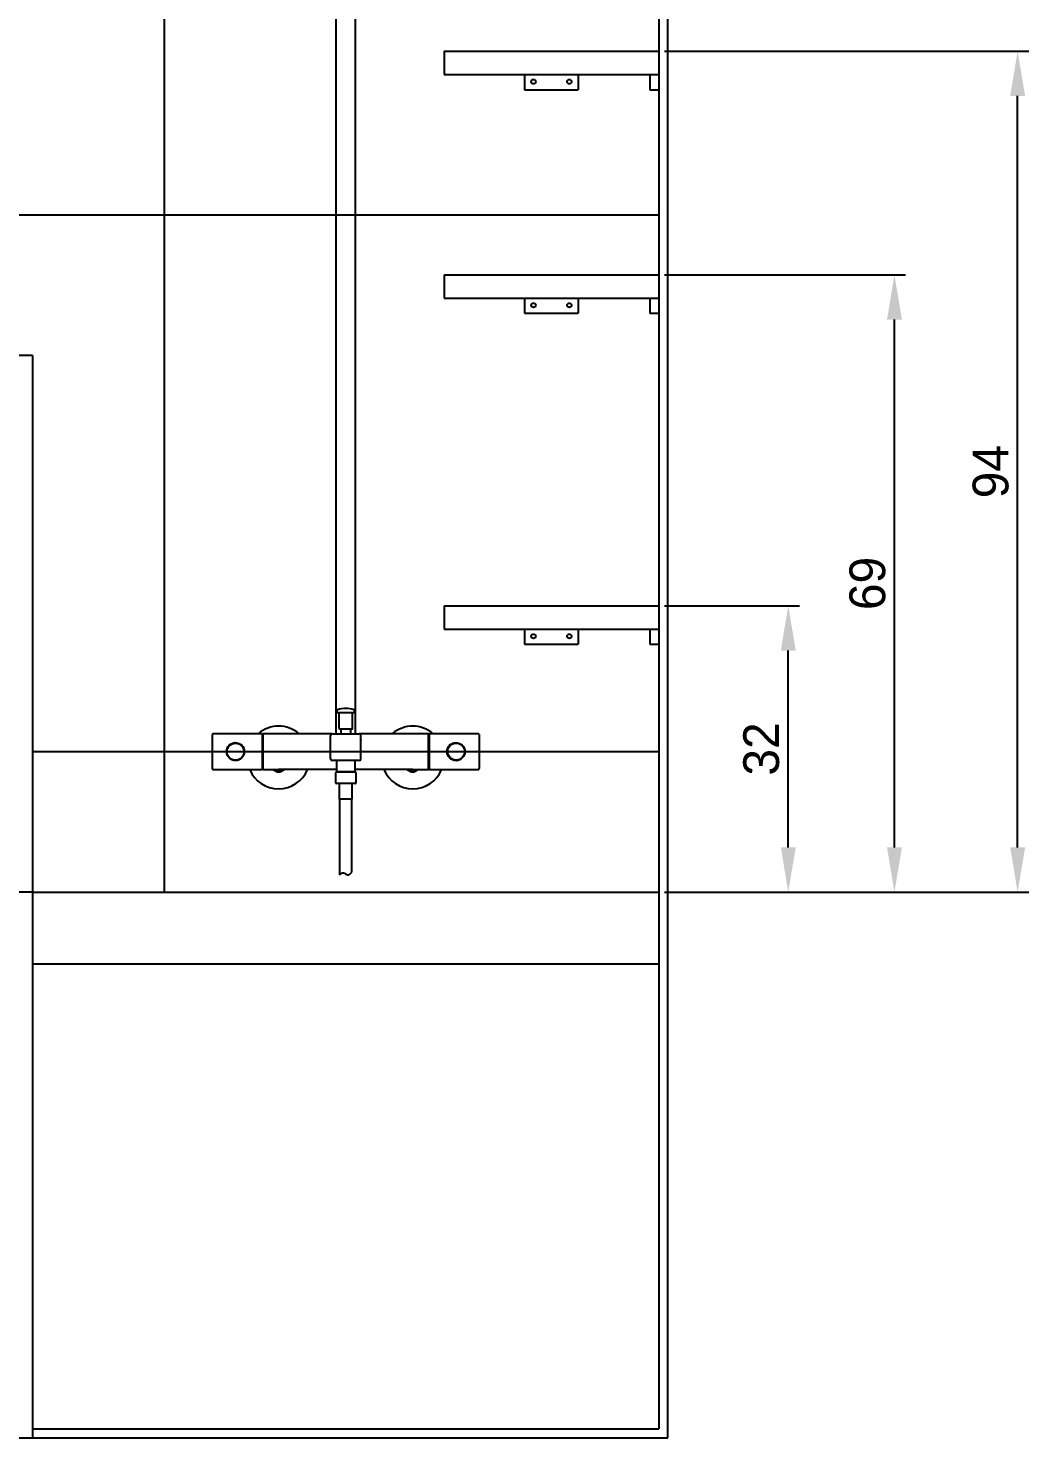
# Model space of a CAD drawing. Header units: millimetres. Extents: x 976 to 9349, y -1578 to 2211.
# Drawn here: x 4558.6 to 4670.5, y 438.6 to 596.1 of the extents above; entities that cross this region are included whole.
import ezdxf

# ---------------------------------------------------------------- set-up
doc = ezdxf.new("R2010")
doc.units = ezdxf.units.MM
for name, color, linetype in [('Płytki', 254, 'Continuous'), ('Wbudowane', 175, 'Continuous'), ('Ściany', 7, 'Continuous')]:
    doc.layers.add(name, color=color, linetype=linetype)
doc.dimstyles.new('ISO-25', dxfattribs={"dimtxt": 4, "dimasz": 5, "dimexe": 1.25, "dimexo": 0.625, "dimgap": 1, "dimtad": 1, "dimtxsty": 'Standard', "dimcen": 2.5, "dimadec": 0, "dimazin": 0, "dimtfac": 1, "dimtmove": 0, "dimatfit": 3, "dimfxl": 1, "dimarcsym": 0})

# ---------------------------------------------------------------- blocks, each defined once
blk = doc.blocks.new('Z$W@#22483')
for p, q in [((237.3, 0), (237.3, 257.2)), ((0, 0), (237.3, 0))]:
    blk.add_line(p, q)
blk = doc.blocks.new('Z$W@#19358')
for p, q in [((0, 60), (70, 60)), ((0, 60), (0, 0)), ((70, 60), (70, 0)), ((0, 52), (70, 52)), ((0, 0), (70, 0))]:
    blk.add_line(p, q)
blk = doc.blocks.new('Z$W@#21058')
for p, q in [((13.83, 118.61), (13.83, 15.98)), ((16.03, 15.98), (16.03, 118.61)), ((14.02, 18.34), (15.83, 18.34)), ((14.17, 18.34), (14.17, 16.55)), ((15.68, 16.55), (15.68, 18.34)), ((0, 15.87), (0, 12.07)), ((5.55, 15.97), (0.1, 15.97)), ((5.6, 15.92), (5.6, 12.02)), ((5.68, 14.81), (5.68, 15.97)), ((7.42, 15.97), (5.68, 15.97)), ((13.06, 15.97), (7.42, 15.97)), ((13.23, 13.17), (13.23, 15.78)), ((13.43, 15.98), (16.43, 15.98)), ((15.63, 16.5), (14.22, 16.5)), ((14.37, 16.5), (14.37, 15.98)), ((15.48, 15.98), (15.48, 16.5)), ((16.62, 13.17), (16.62, 15.78)), ((22.42, 15.97), (16.79, 15.97)), ((24.18, 15.97), (22.42, 15.97)), ((24.18, 14.81), (24.18, 15.97)), ((24.22, 15.77), (24.18, 15.77)), ((24.22, 15.77), (24.22, 15.67)), ((24.25, 15.92), (24.25, 12.02)), ((29.75, 15.97), (24.29, 15.97)), ((29.85, 15.87), (29.85, 12.07)), ((1.64, 13.96), (1.64, 14.25)), ((2.26, 14.91), (2.26, 14.89)), ((2.26, 14.89), (2.26, 14.85)), ((2.32, 14.91), (2.32, 14.93)), ((2.32, 14.91), (2.32, 14.87)), ((2.52, 14.96), (2.44, 14.96)), ((2.52, 14.97), (2.52, 14.96)), ((2.52, 14.96), (2.52, 14.91)), ((2.52, 14.91), (2.52, 14.91)), ((2.61, 14.94), (2.71, 14.94)), ((2.8, 14.89), (2.8, 14.95)), ((3.44, 14.38), (3.51, 14.38)), ((3.46, 14.33), (3.53, 14.33)), ((3.55, 14.28), (3.48, 14.28)), ((3.55, 14.28), (3.55, 13.64)), ((3.56, 13.69), (3.56, 14.25)), ((5.68, 15.73), (5.6, 15.73)), ((5.68, 11.97), (5.68, 14.81)), ((24.18, 15.71), (24.22, 15.71)), ((24.18, 11.97), (24.18, 14.81)), ((24.25, 14.31), (24.22, 14.31)), ((24.25, 15.67), (24.22, 15.67)), ((24.22, 15.33), (24.22, 15.67)), ((24.22, 14.31), (24.22, 15.33)), ((24.22, 15.33), (24.25, 15.33)), ((24.22, 13.63), (24.22, 14.31)), ((26.29, 14.25), (26.29, 13.69)), ((26.3, 13.66), (26.3, 14.3)), ((26.81, 14.87), (26.92, 14.87)), ((26.92, 14.87), (26.81, 14.87)), ((27.01, 14.94), (27.3, 14.94)), ((27.3, 14.97), (27.3, 14.94)), ((27.3, 14.94), (27.3, 14.93)), ((27.33, 14.93), (27.33, 14.97)), ((27.73, 14.8), (27.73, 14.85)), ((28.13, 14.42), (28.13, 14.36)), ((1.64, 13.96), (1.64, 13.96)), ((1.71, 13.51), (1.71, 13.57)), ((2.12, 13.13), (2.12, 13.09)), ((2.52, 13.01), (2.52, 12.97)), ((2.54, 13), (2.54, 13.01)), ((2.54, 12.97), (2.54, 13)), ((2.84, 13), (2.54, 13)), ((3.03, 13.07), (2.92, 13.07)), ((2.92, 13.07), (3.03, 13.07)), ((16.43, 12.97), (13.43, 12.97)), ((13.88, 12.97), (13.88, 11.73)), ((15.97, 11.73), (15.97, 12.97)), ((24.25, 12.61), (24.22, 12.61)), ((24.22, 12.61), (24.22, 13.63)), ((24.22, 13.63), (24.25, 13.63)), ((24.22, 12.27), (24.22, 12.61)), ((26.3, 13.66), (26.36, 13.66)), ((26.38, 13.61), (26.31, 13.61)), ((26.4, 13.55), (26.34, 13.55)), ((27.05, 13.05), (27.05, 12.99)), ((27.23, 13), (27.14, 13)), ((27.33, 13.03), (27.33, 13.03)), ((27.33, 12.98), (27.33, 13.03)), ((27.33, 12.97), (27.33, 12.98)), ((27.33, 12.98), (27.41, 12.98)), ((27.53, 13.03), (27.53, 13.07)), ((27.53, 13.03), (27.53, 13.01)), ((27.59, 13.04), (27.59, 13.09)), ((27.59, 13.03), (27.59, 13.04)), ((28.2, 13.98), (28.2, 13.98)), ((28.2, 13.98), (28.2, 13.69)), ((0.1, 11.97), (5.55, 11.97)), ((5.6, 12.21), (5.68, 12.21)), ((5.68, 11.97), (7.42, 11.97)), ((7.22, 11.71), (6.76, 11.97)), ((13.88, 11.97), (7.42, 11.97)), ((8.09, 11.97), (7.63, 11.71)), ((13.78, 11.56), (13.78, 10.51)), ((15.99, 11.66), (13.87, 11.66)), ((13.88, 11.73), (13.88, 11.66)), ((15.97, 11.73), (13.88, 11.73)), ((13.99, 11.66), (13.99, 11.73)), ((15.86, 11.66), (15.86, 11.73)), ((22.42, 11.97), (15.97, 11.97)), ((15.97, 11.66), (15.97, 11.73)), ((16.08, 10.51), (16.08, 11.56)), ((22.22, 11.71), (21.76, 11.97)), ((22.43, 11.97), (24.18, 11.97)), ((23.09, 11.97), (22.63, 11.71)), ((24.18, 12.23), (24.22, 12.23)), ((24.18, 12.17), (24.22, 12.17)), ((24.22, 12.27), (24.22, 12.17)), ((24.22, 12.27), (24.25, 12.27)), ((24.29, 11.97), (29.75, 11.97)), ((15.98, 10.41), (13.88, 10.41)), ((14.19, 10.41), (14.19, 8.66)), ((15.66, 8.66), (15.66, 10.41)), ((15.66, 8.66), (14.19, 8.66)), ((14.23, 8.65), (14.23, 8.47)), ((14.23, 8.47), (14.23, 0.19)), ((15.62, 0.5), (15.62, 8.66))]:
    blk.add_line(p, q)
for centre, radius in [((2.6, 13.97), 1), ((2.59, 13.96), 0.95), ((27.25, 13.97), 1), ((27.26, 13.98), 0.95)]:
    blk.add_circle(centre, radius)
for centre, radius, start, end in [((14.06, 18.49), 0.16, 109.2373, 255.53), ((14.93, 16), 2.8, 70.7627, 109.2373), ((15.79, 18.49), 0.16, 284.47, 70.7627), ((0.1, 15.87), 0.1, 90, 180), ((7.42, 13.32), 3.5, 49.213, 130.787), ((5.55, 15.92), 0.05, 0, 90), ((13.43, 15.78), 0.2, 90, 180), ((14.22, 16.55), 0.05, 180, 270), ((15.63, 16.55), 0.05, 270, 0), ((16.43, 15.78), 0.2, 0, 90), ((22.42, 13.32), 3.5, 49.213, 130.787), ((24.29, 15.92), 0.05, 90, 180), ((29.75, 15.87), 0.1, 0, 90), ((2.59, 13.96), 0.986, 109.7798, 159.5349), ((2.61, 14.9), 0.0343, 90.8069, 172.9657), ((2.71, 14.9), 0.0338, 2.7037, 89.3651), ((44.44, 15.37), 27.81, 180.1385, 180.2847), ((27.79, 14.73), 0.0317, 56.6619, 57.6372), ((28.29, 14.36), 0.15, 180, 200.5504), ((1.56, 13.57), 0.15, 0, 20.5504), ((2.06, 13.21), 0.0317, 236.6619, 237.6372), ((13.43, 13.17), 0.2, 180, 270), ((13.37, 13.15), 0.142, 190.5245, 200.4704), ((13.27, 12.79), 0.214, 68.2383, 79.347), ((13.41, 13.14), 0.166, 256.6083, 259.7558), ((16.43, 13.17), 0.2, 270, 0), ((16.44, 13.13), 0.158, 280.2268, 283.5307), ((16.58, 12.78), 0.216, 101.0679, 111.7239), ((16.58, 12.78), 0.216, 100.7149, 101.0637), ((16.48, 13.15), 0.14, 339.4777, 349.5773), ((27.14, 13.03), 0.0338, 182.7037, 269.3651), ((27.23, 13.03), 0.0343, 270.8069, 352.9657), ((27.25, 13.97), 0.986, 289.7798, 339.5349), ((0.1, 12.07), 0.1, 180, 270), ((7.42, 13.32), 3.5, 202.6881, 337.3119), ((5.55, 12.02), 0.05, 270, 0), ((7.42, 13.32), 1.45, 248.5967, 291.4033), ((7.42, 13.32), 1.62, 262.6199, 277.3801), ((7.33, 13.83), 1.87, 272.9208, 272.9514), ((7.42, 13.32), 1.35, 269.9286, 270), ((7.42, 13.32), 1.35, 270, 270.0657), ((13.88, 11.56), 0.1, 95.7392, 180), ((15.98, 11.56), 0.1, 0, 84.2608), ((22.42, 13.32), 3.5, 202.6881, 337.3119), ((22.42, 13.32), 1.45, 248.5967, 291.4033), ((22.42, 13.32), 1.62, 262.6199, 277.3801), ((22.42, 13.32), 1.35, 269.9343, 270), ((22.42, 13.32), 1.35, 270, 270.0566), ((22.52, 13.83), 1.87, 267.0486, 267.0792), ((24.29, 12.02), 0.05, 180, 270), ((29.75, 12.07), 0.1, 270, 0), ((13.88, 10.51), 0.1, 180, 270), ((15.98, 10.51), 0.1, 270, 0), ((14.85, 8.8), 0.654, 192.7044, 193.3547)]:
    blk.add_arc(centre, radius, start, end)
for centre, major_axis in [((27.79, 14.37), (-0.012, 0.7)), ((2.05, 13.57), (0.012, -0.7))]:
    blk.add_ellipse(centre, major_axis=major_axis, ratio=0.049482, start_param=0.853032, end_param=0.930228)
for points, knots in [([(13.38, 15.97), (13.38, 15.97), (13.38, 15.97), (13.38, 15.97), (13.38, 15.97), (13.37, 15.97), (13.36, 15.97), (13.33, 15.97), (13.28, 15.96), (13.24, 15.96), (13.19, 15.96), (13.16, 15.97), (13.11, 15.97), (13.08, 15.97), (13.06, 15.97)], [0, 0, 0, 0, 0.014234, 0.032709, 0.055208, 0.066881, 0.110552, 0.200897, 0.324674, 0.524029, 0.613067, 0.717093, 0.848174, 1, 1, 1, 1]), ([(16.79, 15.97), (16.77, 15.97), (16.74, 15.97), (16.69, 15.97), (16.65, 15.96), (16.6, 15.96), (16.55, 15.96), (16.51, 15.97), (16.48, 15.97), (16.47, 15.97), (16.47, 15.97), (16.47, 15.97), (16.47, 15.97), (16.47, 15.97)], [0, 0, 0, 0, 0.164085, 0.294237, 0.396316, 0.535004, 0.713222, 0.838847, 0.915279, 0.94162, 0.960681, 0.985689, 1, 1, 1, 1]), ([(1.67, 14.31), (1.67, 14.31), (1.67, 14.3), (1.66, 14.3), (1.66, 14.29), (1.66, 14.29), (1.66, 14.29), (1.66, 14.28), (1.66, 14.28), (1.66, 14.28), (1.65, 14.28), (1.65, 14.28), (1.65, 14.28), (1.65, 14.28), (1.65, 14.28), (1.65, 14.28)], [0, 0, 0, 0, 0.25, 0.25, 0.5, 0.5, 0.625, 0.625, 0.75, 0.75, 0.875, 0.875, 0.9375, 0.9375, 1, 1, 1, 1]), ([(27.3, 14.95), (27.3, 14.95), (27.3, 14.95), (27.31, 14.96), (27.31, 14.96), (27.31, 14.97), (27.31, 14.97), (27.31, 14.97)], [0, 0, 0, 0, 0.241821, 0.241821, 0.981895, 0.981895, 1, 1, 1, 1]), ([(2.54, 12.99), (2.54, 12.98), (2.54, 12.98), (2.54, 12.98), (2.53, 12.98), (2.53, 12.97), (2.53, 12.97), (2.53, 12.97)], [0, 0, 0, 0, 0.241821, 0.241821, 0.981895, 0.981895, 1, 1, 1, 1]), ([(28.17, 13.63), (28.18, 13.63), (28.18, 13.63), (28.18, 13.64), (28.18, 13.64), (28.18, 13.65), (28.18, 13.65), (28.19, 13.65), (28.19, 13.65), (28.19, 13.66), (28.19, 13.66), (28.19, 13.66), (28.19, 13.66), (28.19, 13.66), (28.19, 13.66), (28.19, 13.66)], [0, 0, 0, 0, 0.25, 0.25, 0.5, 0.5, 0.625, 0.625, 0.75, 0.75, 0.875, 0.875, 0.9375, 0.9375, 1, 1, 1, 1]), ([(14.23, 0.19), (14.37, 0.31), (14.68, 0.6), (15.17, 0), (15.48, 0.35), (15.62, 0.5)], [0, 0, 0, 0, 0.305452, 0.65711, 1, 1, 1, 1])]:
    blk.add_open_spline(points, degree=3, knots=knots)
for points, degree in [([(1.65, 14.27), (1.65, 14.27), (1.65, 14.27), (1.65, 14.28)], 3), ([(2.74, 14.9), (2.74, 14.9), (2.74, 14.91)], 2), ([(27.1, 13.04), (27.1, 13.04), (27.1, 13.03)], 2), ([(28.2, 13.66), (28.2, 13.66), (28.2, 13.66), (28.19, 13.66)], 3), ([(14.23, 8.64), (14.22, 8.64), (14.22, 8.65), (14.22, 8.66)], 3), ([(14.24, 8.66), (14.24, 8.66), (14.23, 8.66), (14.23, 8.65)], 3)]:
    blk.add_open_spline(points, degree=degree)
blk = doc.blocks.new('Z$W@#3795')
for p, q in [((0, 4.3), (0, 1.7)), ((0, 4.3), (24, 4.3)), ((24, 4.3), (24, 0)), ((0, 1.7), (24, 1.7)), ((9, 1.7), (9, 0)), ((15, 1.7), (15, 0)), ((23, 1.7), (23, 0)), ((9, 0), (15, 0)), ((23, 0), (24, 0))]:
    blk.add_line(p, q)
for centre in [(10, 0.9), (10, 0.9), (14, 0.9), (14, 0.9)]:
    blk.add_circle(centre, 0.25)
blk = doc.blocks.new('*D312')
at = {"layer": 'Defpoints', "color": 0}
for p in [(4629.13, 531.56), (4643.6, 531.56), (4629.13, 499.56)]:
    blk.add_point(p, dxfattribs=at)
at = {"layer": 'Płytki', "color": 0, "lineweight": -2}
for p, q in [((4629.75, 531.56), (4644.85, 531.56)), ((4643.6, 504.56), (4643.6, 526.56)), ((4629.75, 499.56), (4644.85, 499.56))]:
    blk.add_line(p, q, dxfattribs=at)
at = {"layer": 'Płytki', "color": 0}
for points in [[(4644.44, 526.56), (4642.77, 526.56), (4643.6, 531.56)], [(4642.77, 504.56), (4644.44, 504.56), (4643.6, 499.56)]]:
    blk.add_solid(points, dxfattribs=at)
at = {"layer": 'Płytki', "color": 0, "insert": (4640.6, 515.56), "char_height": 4, "attachment_point": 5, "rotation": 90}
blk.add_mtext('32', dxfattribs=at)
blk = doc.blocks.new('*D313')
at = {"layer": 'Defpoints', "color": 0}
for p in [(4629.13, 568.56), (4655.47, 568.56), (4629.13, 499.56)]:
    blk.add_point(p, dxfattribs=at)
at = {"layer": 'Płytki', "color": 0, "lineweight": -2}
for p, q in [((4629.75, 568.56), (4656.72, 568.56)), ((4655.47, 504.56), (4655.47, 563.56)), ((4629.75, 499.56), (4656.72, 499.56))]:
    blk.add_line(p, q, dxfattribs=at)
at = {"layer": 'Płytki', "color": 0}
for points in [[(4656.31, 563.56), (4654.64, 563.56), (4655.47, 568.56)], [(4654.64, 504.56), (4656.31, 504.56), (4655.47, 499.56)]]:
    blk.add_solid(points, dxfattribs=at)
at = {"layer": 'Płytki', "color": 0, "insert": (4652.47, 534.06), "char_height": 4, "attachment_point": 5, "rotation": 90}
blk.add_mtext('69', dxfattribs=at)
blk = doc.blocks.new('*D314')
at = {"layer": 'Defpoints', "color": 0}
for p in [(4629.13, 593.56), (4669.24, 593.56), (4629.13, 499.56)]:
    blk.add_point(p, dxfattribs=at)
at = {"layer": 'Płytki', "color": 0, "lineweight": -2}
for p, q in [((4629.75, 593.56), (4670.49, 593.56)), ((4669.24, 504.56), (4669.24, 588.56)), ((4629.75, 499.56), (4670.49, 499.56))]:
    blk.add_line(p, q, dxfattribs=at)
at = {"layer": 'Płytki', "color": 0}
for points in [[(4670.08, 588.56), (4668.41, 588.56), (4669.24, 593.56)], [(4668.41, 504.56), (4670.08, 504.56), (4669.24, 499.56)]]:
    blk.add_solid(points, dxfattribs=at)
at = {"layer": 'Płytki', "color": 0, "insert": (4666.24, 546.56), "char_height": 4, "attachment_point": 5, "rotation": 90}
blk.add_mtext('94', dxfattribs=at)

msp = doc.modelspace()

# ---------------------------------------------------------------- linework, layer by layer
at = {"layer": 'Płytki'}
for p, q in [((4573.827, 695.259), (4573.827, 499.559)), ((4629.127, 695.259), (4629.127, 499.559)), ((4393.827, 575.259), (4629.127, 575.259)), ((4393.827, 575.259), (4629.127, 575.259)), ((4559.127, 559.559), (4480.127, 559.559)), ((4559.127, 559.559), (4559.127, 499.559)), ((4559.127, 515.259), (4629.127, 515.259)), ((4559.127, 499.559), (4480.127, 499.559)), ((4559.127, 499.559), (4629.127, 499.559)), ((4559.127, 499.559), (4559.127, 438.559))]:
    msp.add_line(p, q, dxfattribs=at)

# ---------------------------------------------------------------- block references
at = {"layer": 'Wbudowane'}
for name, p in [('Z$W@#21058', (4579.202, 501.29)), ('Z$W@#3795', (4605.127, 589.259)), ('Z$W@#3795', (4605.127, 564.259)), ('Z$W@#3795', (4605.127, 527.259)), ('Z$W@#19358', (4559.127, 439.559))]:
    msp.add_blockref(name, p, dxfattribs=at)
at = {"layer": 'Ściany'}
msp.add_blockref('Z$W@#22483', (4392.827, 438.559), dxfattribs=at)

# ---------------------------------------------------------------- dimensions: what is measured, and where the dimension line sits
at = {"layer": 'Płytki'}
for base, p2, picture, middle in [((4669.244, 593.559), (4629.127, 593.559), '*D314', (4666.244, 546.559)), ((4655.473, 568.559), (4629.127, 568.559), '*D313', (4652.473, 534.059)), ((4643.605, 531.559), (4629.127, 531.559), '*D312', (4640.605, 515.559))]:
    dim = msp.add_linear_dim(base=base, p1=(4629.127, 499.559), p2=p2, angle=90, dimstyle='ISO-25', dxfattribs=at)
    dim.commit()
    dim.dimension.update_dxf_attribs({"geometry": picture, "text_midpoint": middle})

doc.saveas('drawing.dxf')
